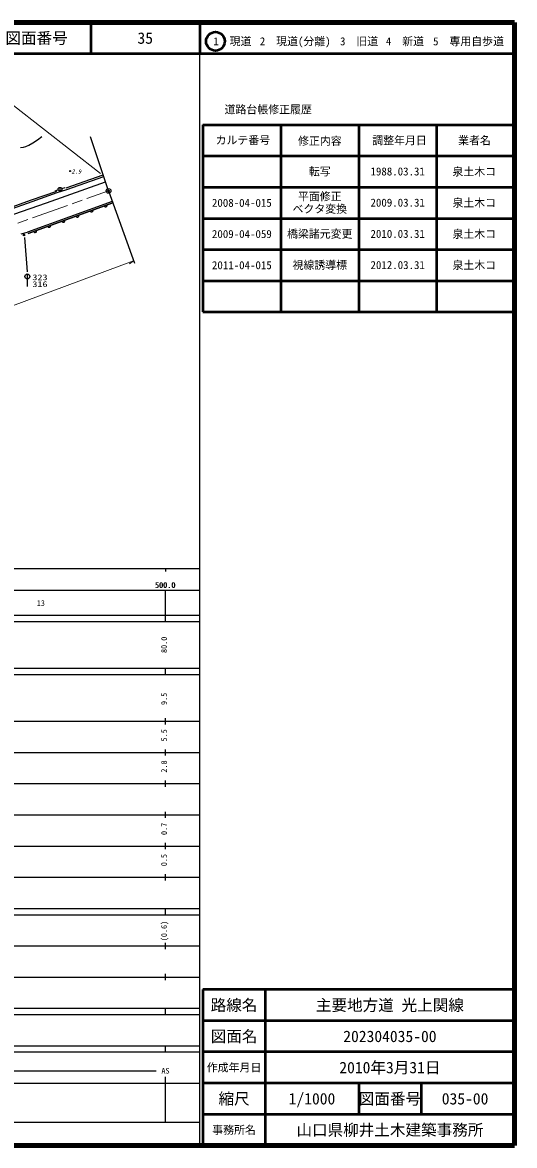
# Model space of a CAD drawing. Units: millimetres, scale not verified. Extents: x 40000 to 680000, y 20000 to 380000.
# Drawn here: x 522098 to 680000, y 20000 to 380000 of the extents above; entities that cross this region are included whole.
import ezdxf
from ezdxf.enums import TextEntityAlignment as Align

# ---------------------------------------------------------------- set-up
doc = ezdxf.new("R2010")
doc.units = ezdxf.units.MM
doc.header["$LTSCALE"] = 1000
doc.header["$PDMODE"] = 32
doc.header["$PDSIZE"] = 500
doc.linetypes.add('CHAIN', pattern=[18.5, 12, -1.5, 3.5, -1.5])
for name, color, linetype, lineweight in [('M-BGD', 7, 'Continuous', 25), ('M-BMK', 2, 'CHAIN', 13), ('M-BMK-OTRS', 5, 'Continuous', 25), ('M-BMK-SRVR', 3, 'Continuous', 25), ('M-STR-HTXT', 7, 'Continuous', 13), ('M-STR-STRC', 7, 'Continuous', 25), ('M-TTL', 2, 'Continuous', 140), ('M-TTL-BAND', 7, 'Continuous', 25), ('M-TTL-FRAM', 2, 'Continuous', 50), ('M-TTL-LINE', 7, 'Continuous', 50)]:
    doc.layers.add(name, color=color, linetype=linetype, lineweight=lineweight)
doc.layers.add('M-OTRS', color=6, linetype='Continuous')
doc.layers.add('M-TTL-TXT', color=7, linetype='Continuous')
doc.styles.add('ＭＳ ゴシック', font='')
doc.styles.get('ＭＳ ゴシック').set_extended_font_data('MS Gothic')

msp = doc.modelspace()

# ---------------------------------------------------------------- linework, layer by layer
at = {"layer": 'M-BGD'}
for p, q in [((529841, 322232), (548750, 328900)), ((536147, 326972), (547998, 331117)), ((536311, 326500), (548163, 330645)), ((525007, 323119), (533129, 325928)), ((525173, 322648), (533293, 325455)), ((533587, 326309), (532462, 325891)), ((533293, 325455), (536311, 326500)), ((534150, 327117), (534150, 325917)), ((534711, 326728), (535835, 327149)), ((481242, 305216), (529841, 322232)), ((508298, 317100), (525007, 323119)), ((508463, 316628), (525173, 322648)), ((550937, 322614), (523753, 312778)), ((523899, 312299), (551106, 322144)), ((551106, 322144), (523899, 312299)), ((548369, 321153), (548447, 321054)), ((548447, 321054), (548538, 320980)), ((548538, 320980), (548666, 320920)), ((548666, 320920), (548780, 320898)), ((548780, 320898), (548907, 320901)), ((548907, 320901), (549057, 320956)), ((549057, 320956), (549156, 321034)), ((549156, 321034), (549230, 321124)), ((549230, 321124), (549290, 321253)), ((549290, 321253), (549312, 321367)), ((549312, 321367), (549309, 321493)), ((539300, 317871), (539378, 317772)), ((539378, 317772), (539469, 317699)), ((539469, 317699), (539597, 317639)), ((539597, 317639), (539711, 317616)), ((539711, 317616), (539838, 317619)), ((539838, 317619), (539988, 317674)), ((539988, 317674), (540087, 317752)), ((540087, 317752), (540161, 317843)), ((540161, 317843), (540221, 317971)), ((540221, 317971), (540243, 318085)), ((540243, 318085), (540240, 318212)), ((543834, 319512), (543913, 319413)), ((543913, 319413), (544003, 319339)), ((544003, 319339), (544131, 319279)), ((544131, 319279), (544246, 319257)), ((544246, 319257), (544372, 319260)), ((544372, 319260), (544523, 319315)), ((544523, 319315), (544622, 319393)), ((544622, 319393), (544695, 319484)), ((544695, 319484), (544755, 319612)), ((544755, 319612), (544778, 319726)), ((544778, 319726), (544775, 319853)), ((526640, 313163), (526637, 313289)), ((530231, 314590), (530309, 314491)), ((530309, 314491), (530400, 314417)), ((530400, 314417), (530528, 314357)), ((530528, 314357), (530642, 314335)), ((530642, 314335), (530769, 314338)), ((530769, 314338), (530919, 314392)), ((530919, 314392), (531018, 314471)), ((531018, 314471), (531092, 314561)), ((531092, 314561), (531152, 314689)), ((531152, 314689), (531174, 314804)), ((531174, 314804), (531171, 314930)), ((534765, 316231), (534844, 316131)), ((534844, 316131), (534934, 316058)), ((534934, 316058), (535062, 315998)), ((535062, 315998), (535177, 315975)), ((535177, 315975), (535303, 315979)), ((535303, 315979), (535454, 316033)), ((535454, 316033), (535553, 316112)), ((535553, 316112), (535626, 316202)), ((535626, 316202), (535686, 316330)), ((535686, 316330), (535709, 316444)), ((535709, 316444), (535706, 316571)), ((521723, 312270), (523753, 312778)), ((525696, 312949), (525775, 312850)), ((525775, 312850), (525865, 312776)), ((525865, 312776), (525993, 312716)), ((525993, 312716), (526108, 312694)), ((526108, 312694), (526234, 312697)), ((526234, 312697), (526385, 312751)), ((526385, 312751), (526484, 312830)), ((526484, 312830), (526557, 312920)), ((526557, 312920), (526617, 313048)), ((526617, 313048), (526640, 313163))]:
    msp.add_line(p, q, dxfattribs=at)
msp.add_lwpolyline([(521480, 339936), (522476, 340051), (523181, 340237), (524100, 340627), (525472, 341404), (526977, 342391), (528354, 343476)], dxfattribs=at)
for centre, radius in [((537390, 332351), 150), ((537390, 332351), 90), ((537390, 332351), 30), ((534150, 326517), 600)]:
    msp.add_circle(centre, radius, dxfattribs=at)
at = {"layer": 'M-BMK'}
msp.add_line((455512, 292722), (549721, 326009), dxfattribs=at)
at = {"layer": 'M-BMK-OTRS'}
for q in [(543887, 343369), (558035, 302804)]:
    msp.add_line((549721, 326009), q, dxfattribs=at)
at = {"layer": 'M-BMK-SRVR'}
for radius in [750, 30]:
    msp.add_circle((549721, 326009), radius, dxfattribs=at)
at = {"layer": 'M-OTRS'}
msp.add_point((549721, 326009), dxfattribs=at)
at = {"layer": 'M-STR-HTXT'}
for p, q in [((519178, 353429), (547113, 331631)), ((557757, 303580), (387010, 240491)), ((557757, 303580), (556496, 302666))]:
    msp.add_line(p, q, dxfattribs=at)
at = {"layer": 'M-STR-STRC'}
for p, q in [((522811, 311098), (523601, 300093)), ((523668, 299370), (523668, 295370))]:
    msp.add_line(p, q, dxfattribs=at)
for centre, radius in [((522579, 311841), 250), ((522579, 311841), 150), ((522579, 311841), 50), ((523668, 298570), 800)]:
    msp.add_circle(centre, radius, dxfattribs=at)
at = {"layer": 'M-TTL'}
for p, q in [((680000, 380000), (40000, 380000)), ((680000, 20000), (680000, 380000)), ((40000, 20000), (680000, 20000))]:
    msp.add_line(p, q, dxfattribs=at)
at = {"layer": 'M-TTL-BAND'}
for p, q in [((579000, 20000), (579000, 370000)), ((40000, 205000), (579000, 205000)), ((568000, 205000), (568000, 204000)), ((68000, 198000), (579000, 198000)), ((568000, 188000), (568000, 198000)), ((40000, 190000), (579000, 190000)), ((40000, 188000), (579000, 188000)), ((40000, 173000), (579000, 173000)), ((568000, 171000), (568000, 173000)), ((40000, 171000), (579000, 171000)), ((40000, 156000), (579000, 156000)), ((568000, 155000), (568000, 157000)), ((46000, 146000), (579000, 146000)), ((568000, 145000), (568000, 147000)), ((568000, 135000), (568000, 137000)), ((52000, 136000), (579000, 136000)), ((46000, 126000), (579000, 126000)), ((568000, 125000), (568000, 127000)), ((52000, 116000), (579000, 116000)), ((568000, 115000), (568000, 117000)), ((46000, 106000), (579000, 106000)), ((568000, 105000), (568000, 107000)), ((40000, 96000), (579000, 96000)), ((40000, 94000), (579000, 94000)), ((568000, 94000), (568000, 96000)), ((49000, 84000), (579000, 84000)), ((568000, 83000), (568000, 85000)), ((40000, 74000), (579000, 74000)), ((568000, 73000), (568000, 75000)), ((40000, 64000), (579000, 64000)), ((40000, 62000), (579000, 62000)), ((568000, 62000), (568000, 64000)), ((40000, 52000), (579000, 52000)), ((568000, 50000), (568000, 52000)), ((40000, 50000), (579000, 50000)), ((71000, 44000), (565000, 44000)), ((40000, 40000), (579000, 40000)), ((568000, 27500), (568000, 42000)), ((68000, 27500), (579000, 27500))]:
    msp.add_line(p, q, dxfattribs=at)
at = {"layer": 'M-TTL-FRAM'}
for p, q in [((580000, 347197), (580000, 287197)), ((580000, 347197), (680000, 347197)), ((580000, 287197), (680000, 287197)), ((680000, 70000), (580000, 70000)), ((580000, 70000), (580000, 20000))]:
    msp.add_line(p, q, dxfattribs=at)
at = {"layer": 'M-TTL-LINE'}
for p, q in [((543997, 380000), (543997, 370000)), ((579000, 380000), (579000, 370000)), ((40000, 370000), (680000, 370000)), ((605000, 347197), (605000, 287197)), ((630000, 347197), (630000, 287197)), ((655000, 347197), (655000, 287197)), ((580000, 337197), (680000, 337197)), ((580000, 327197), (680000, 327197)), ((580000, 317197), (680000, 317197)), ((580000, 307197), (680000, 307197)), ((580000, 297197), (680000, 297197)), ((600000, 70000), (600000, 20000)), ((680000, 60000), (580000, 60000)), ((680000, 50000), (580000, 50000)), ((680000, 40000), (580000, 40000)), ((630000, 40000), (630000, 30000)), ((650000, 40000), (650000, 30000)), ((680000, 30000), (580000, 30000))]:
    msp.add_line(p, q, dxfattribs=at)
msp.add_circle((584031, 373958), 3000, dxfattribs=at)

# ---------------------------------------------------------------- texts
at = {"layer": 'M-BGD', "style": 'ＭＳ ゴシック', "oblique": 15}
msp.add_text('2.9', height=1320, dxfattribs=at).set_placement((537832, 331183), align=Align.BOTTOM_LEFT)
at = {"layer": 'M-STR-STRC', "style": 'ＭＳ ゴシック', "width": 1.3}
for s, p in [('323', (525298, 296836)), ('316', (525298, 294636))]:
    msp.add_text(s, height=1833, dxfattribs=at).set_placement(p, align=Align.BOTTOM_LEFT)
at = {"layer": 'M-TTL-BAND', "style": 'ＭＳ ゴシック'}
for s, p in [('500.0', (567844, 198195)), ('500.0', (568000, 198195)), ('13', (528000, 192405)), ('AS', (568000, 42500))]:
    msp.add_text(s, height=1833, dxfattribs=at).set_placement(p, align=Align.BOTTOM_CENTER)
for s, p in [('80.0', (569000, 180500)), ('9.5', (569000, 163174)), ('5.5', (569000, 151500)), ('2.8', (569000, 141500)), ('0.7', (569000, 121500)), ('0.5', (569000, 111500)), ('(0.6)', (569000, 88764))]:
    msp.add_text(s, height=1833, rotation=90, dxfattribs=at).set_placement(p, align=Align.BOTTOM_CENTER)
at = {"layer": 'M-TTL-TXT', "style": 'ＭＳ ゴシック'}
for s, height, p in [('図面番号', 3666, (526622, 375000)), ('35', 3666, (561497, 375000)), ('1\u3000現道', 2566, (589448, 373958)), ('2\u3000現道(分離)', 2566, (609619, 373958)), ('3\u3000旧道', 2566, (630121, 373958)), ('4\u3000新道', 2566, (644824, 373958)), ('5\u3000専用自歩道', 2566, (665228, 373958)), ('道路台帳修正履歴', 2566, (600968, 352113)), ('カルテ番号', 2566, (592839, 342277)), ('修正内容', 2566, (617509, 342023)), ('調整年月日', 2566, (643089, 342197)), ('業者名', 2566, (667134, 342197)), ('転写', 2566, (617500, 332245)), ('1988.03.31', 2566, (642500, 332245)), ('泉土木コ', 2566, (667077, 332189)), ('平面修正', 2566, (617500, 324245)), ('2008-04-015', 2566, (592500, 322189)), ('ベクタ変換', 2566, (617500, 320245)), ('2009.03.31', 2566, (642500, 322245)), ('泉土木コ', 2566, (667077, 322189)), ('2009-04-059', 2566, (592500, 312189)), ('橋梁諸元変更', 2566, (617500, 312245)), ('2010.03.31', 2566, (642500, 312245)), ('泉土木コ', 2566, (667077, 312189)), ('2011-04-015', 2566, (592500, 302189)), ('視線誘導標', 2566, (617500, 302245)), ('2012.03.31', 2566, (642500, 302245)), ('泉土木コ', 2566, (667077, 302189)), ('路線名', 3666, (590000, 65000)), ('路線名', 3666, (590000, 65000)), ('主要地方道 光上関線', 3666, (640000, 65000)), ('図面名', 3666, (590000, 55000)), ('図面名', 3666, (590000, 55000)), ('202304035-00', 3666, (640000, 55000)), ('2010年3月31日', 3666, (640000, 45000)), ('作成年月日', 2566, (590000, 45000)), ('作成年月日', 2566, (590000, 45000)), ('縮尺', 3666, (590000, 35000)), ('縮尺', 3666, (590000, 35000)), ('1/1000', 3666, (615000, 35000)), ('図面番号', 3666, (640000, 35000)), ('図面番号', 3666, (640000, 35000)), ('035-00', 3666, (664125, 35000)), ('事務所名', 2566, (590000, 25000)), ('事務所名', 2566, (590000, 25000)), ('山口県柳井土木建築事務所', 3666, (640000, 25000))]:
    msp.add_text(s, height=height, dxfattribs=at).set_placement(p, align=Align.MIDDLE_CENTER)

doc.saveas('drawing.dxf')
